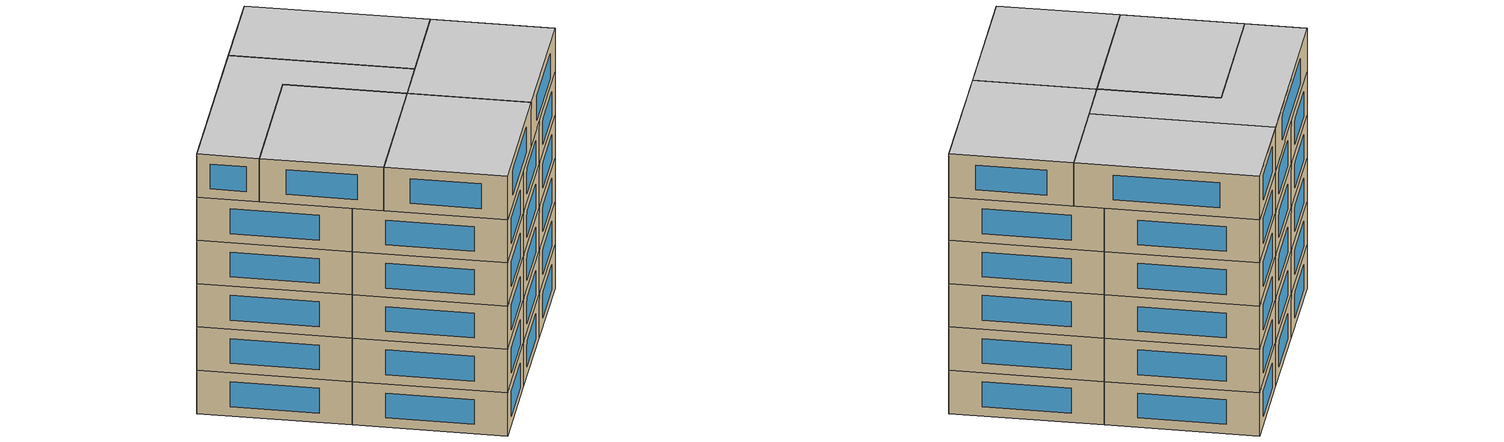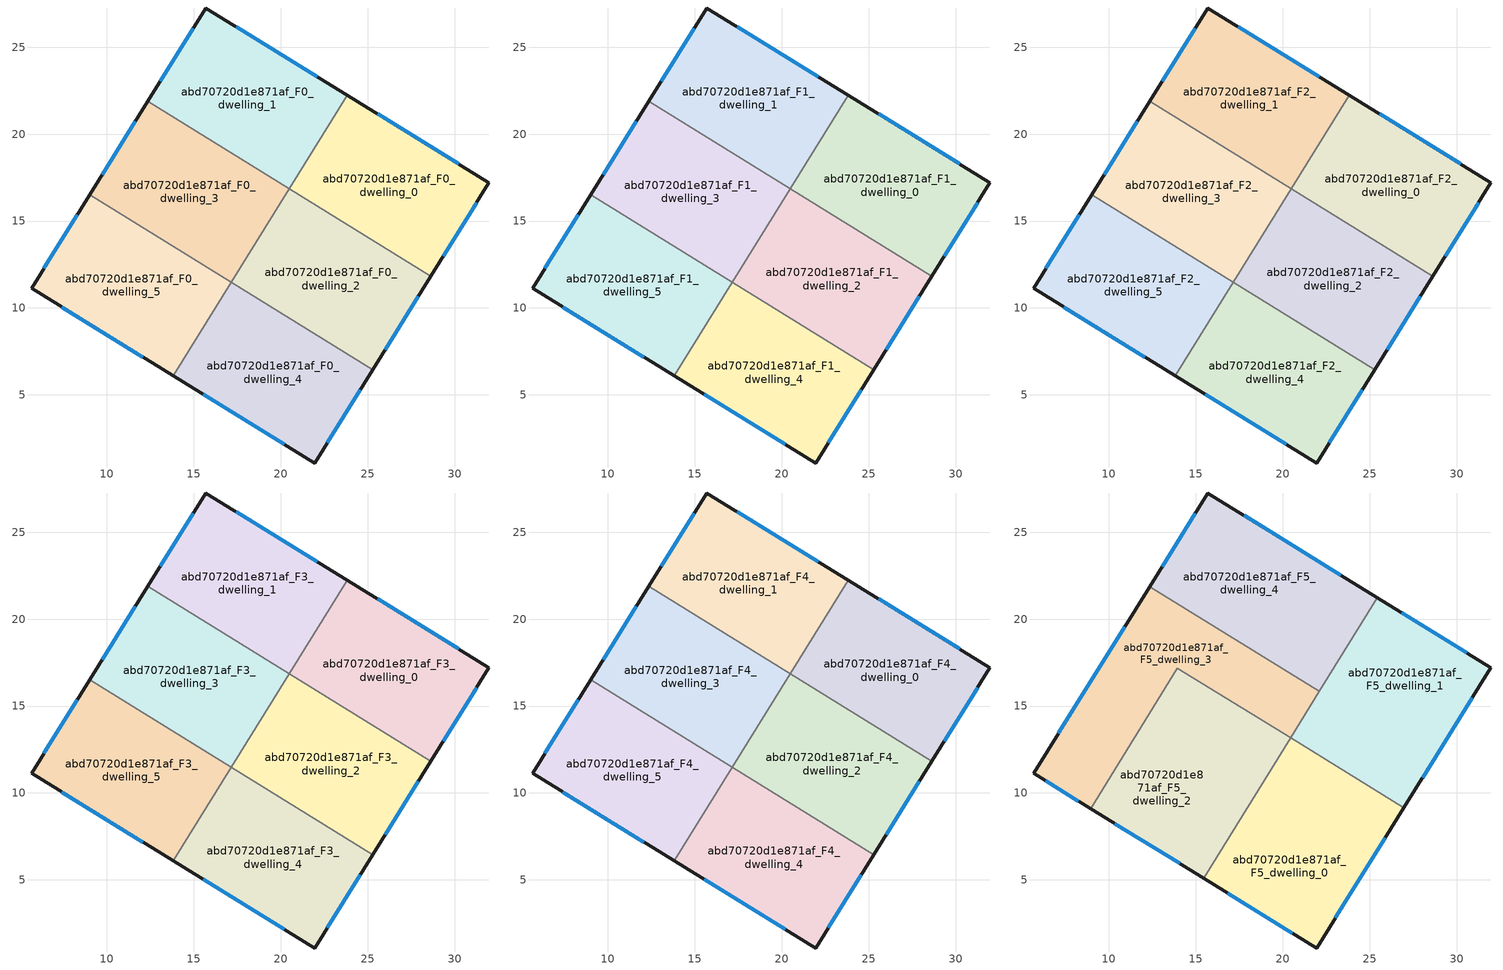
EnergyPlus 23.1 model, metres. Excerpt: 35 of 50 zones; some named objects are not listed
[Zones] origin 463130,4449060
abd70720d1e871af_F0_dwelling_0
 floor ground (EU_floor_Construction): 31.98,17.21 28.63,11.83 20.5,16.85 23.83,22.24 z0
 wall outside (EU_wall_Construction): 28.63,11.83 31.98,17.21 23.83,22.24 z0:3
 wall to abd70720d1e871af_F0_dwelling_1 (EU_wall_Construction): 23.83,22.24 20.5,16.85 z0:3
 wall to abd70720d1e871af_F0_dwelling_2 (EU_wall_Construction): 20.5,16.85 28.63,11.83 z0:3
 window (EU_Window_Construction): 29.35,12.98 31.26,16.06 / 30.23,18.28 25.57,21.16 z0.64:2.36
abd70720d1e871af_F0_dwelling_1
 floor ground (EU_floor_Construction): 23.83,22.24 20.5,16.85 12.36,21.88 15.7,27.25 z0
 wall outside (EU_wall_Construction): 23.83,22.24 15.7,27.25 12.36,21.88 z0:3
 wall to abd70720d1e871af_F0_dwelling_3 (EU_wall_Construction): 12.36,21.88 20.48,16.86 z0:3
 wall to abd70720d1e871af_F0_dwelling_2 (EU_wall_Construction): 20.48,16.86 20.5,16.85 z0:3
 window (EU_Window_Construction): 14.98,26.1 13.07,23.03 / 22.09,23.31 17.44,26.18 z0.64:2.36
abd70720d1e871af_F0_dwelling_2
 floor ground (EU_floor_Construction): 28.63,11.83 25.29,6.46 17.16,11.48 20.48,16.86 z0
 wall outside (EU_wall_Construction): 25.29,6.46 28.63,11.83 z0:3
 wall to abd70720d1e871af_F0_dwelling_3 (EU_wall_Construction): 20.48,16.86 17.16,11.48 z0:3
 wall to abd70720d1e871af_F0_dwelling_4 (EU_wall_Construction): 17.16,11.48 25.29,6.46 z0:3
 window (EU_Window_Construction): 26.01,7.61 27.92,10.68 z0.64:2.36
abd70720d1e871af_F0_dwelling_3
 floor ground (EU_floor_Construction): 20.48,16.86 17.16,11.48 9.01,16.5 12.36,21.88 z0
 wall outside (EU_wall_Construction): 12.36,21.88 9.01,16.5 z0:3
 wall to abd70720d1e871af_F0_dwelling_5 (EU_wall_Construction): 9.01,16.5 17.14,11.49 z0:3
 wall to abd70720d1e871af_F0_dwelling_4 (EU_wall_Construction): 17.14,11.49 17.16,11.48 z0:3
 window (EU_Window_Construction): 11.64,20.73 9.73,17.66 z0.64:2.36
abd70720d1e871af_F0_dwelling_4
 floor ground (EU_floor_Construction): 25.29,6.46 21.95,1.08 13.82,6.1 17.14,11.49 z0
 wall outside (EU_wall_Construction): 13.82,6.1 21.95,1.08 25.29,6.46 z0:3
 wall to abd70720d1e871af_F0_dwelling_5 (EU_wall_Construction): 17.14,11.49 13.82,6.1 z0:3
 window (EU_Window_Construction): 22.66,2.24 24.57,5.31 / 15.56,5.03 20.21,2.16 z0.64:2.36
abd70720d1e871af_F0_dwelling_5
 floor ground (EU_floor_Construction): 17.14,11.49 13.82,6.1 5.67,11.13 9.01,16.5 z0
 wall outside (EU_wall_Construction): 9.01,16.5 5.67,11.13 13.82,6.1 z0:3
 window (EU_Window_Construction): 7.41,10.05 12.07,7.18 / 8.3,15.35 6.39,12.28 z0.64:2.36
abd70720d1e871af_F1_dwelling_0
 floor to abd70720d1e871af_F0_dwelling_0 (EU_floor_Construction): 31.98,17.21 28.63,11.83 20.5,16.85 23.83,22.24 z3
 wall outside (EU_wall_Construction): 28.63,11.83 31.98,17.21 23.83,22.24 z3:6
 wall to abd70720d1e871af_F1_dwelling_1 (EU_wall_Construction): 23.83,22.24 20.5,16.85 z3:6
 wall to abd70720d1e871af_F1_dwelling_2 (EU_wall_Construction): 20.5,16.85 28.63,11.83 z3:6
 window (EU_Window_Construction): 29.35,12.98 31.26,16.06 / 30.23,18.28 25.57,21.16 z3.64:5.36
abd70720d1e871af_F1_dwelling_1
 floor to abd70720d1e871af_F0_dwelling_1 (EU_floor_Construction): 23.83,22.24 20.5,16.85 12.36,21.88 15.7,27.25 z3
 wall outside (EU_wall_Construction): 23.83,22.24 15.7,27.25 12.36,21.88 z3:6
 wall to abd70720d1e871af_F1_dwelling_3 (EU_wall_Construction): 12.36,21.88 20.48,16.86 z3:6
 wall to abd70720d1e871af_F1_dwelling_2 (EU_wall_Construction): 20.48,16.86 20.5,16.85 z3:6
 window (EU_Window_Construction): 14.98,26.1 13.07,23.03 / 22.09,23.31 17.44,26.18 z3.64:5.36
abd70720d1e871af_F1_dwelling_2
 floor to abd70720d1e871af_F0_dwelling_2 (EU_floor_Construction): 28.63,11.83 25.29,6.46 17.16,11.48 20.48,16.86 z3
 wall outside (EU_wall_Construction): 25.29,6.46 28.63,11.83 z3:6
 wall to abd70720d1e871af_F1_dwelling_3 (EU_wall_Construction): 20.48,16.86 17.16,11.48 z3:6
 wall to abd70720d1e871af_F1_dwelling_4 (EU_wall_Construction): 17.16,11.48 25.29,6.46 z3:6
 window (EU_Window_Construction): 26.01,7.61 27.92,10.68 z3.64:5.36
abd70720d1e871af_F1_dwelling_3
 floor to abd70720d1e871af_F0_dwelling_3 (EU_floor_Construction): 20.48,16.86 17.16,11.48 9.01,16.5 12.36,21.88 z3
 wall outside (EU_wall_Construction): 12.36,21.88 9.01,16.5 z3:6
 wall to abd70720d1e871af_F1_dwelling_5 (EU_wall_Construction): 9.01,16.5 17.14,11.49 z3:6
 wall to abd70720d1e871af_F1_dwelling_4 (EU_wall_Construction): 17.14,11.49 17.16,11.48 z3:6
 window (EU_Window_Construction): 11.64,20.73 9.73,17.66 z3.64:5.36
abd70720d1e871af_F1_dwelling_4
 floor to abd70720d1e871af_F0_dwelling_4 (EU_floor_Construction): 25.29,6.46 21.95,1.08 13.82,6.1 17.14,11.49 z3
 wall outside (EU_wall_Construction): 13.82,6.1 21.95,1.08 25.29,6.46 z3:6
 wall to abd70720d1e871af_F1_dwelling_5 (EU_wall_Construction): 17.14,11.49 13.82,6.1 z3:6
 window (EU_Window_Construction): 22.66,2.24 24.57,5.31 / 15.56,5.03 20.21,2.16 z3.64:5.36
abd70720d1e871af_F1_dwelling_5
 floor to abd70720d1e871af_F0_dwelling_5 (EU_floor_Construction): 17.14,11.49 13.82,6.1 5.67,11.13 9.01,16.5 z3
 wall outside (EU_wall_Construction): 9.01,16.5 5.67,11.13 13.82,6.1 z3:6
 window (EU_Window_Construction): 7.41,10.05 12.07,7.18 / 8.3,15.35 6.39,12.28 z3.64:5.36
abd70720d1e871af_F2_dwelling_0
 floor to abd70720d1e871af_F1_dwelling_0 (EU_floor_Construction): 31.98,17.21 28.63,11.83 20.5,16.85 23.83,22.24 z6
 wall outside (EU_wall_Construction): 28.63,11.83 31.98,17.21 23.83,22.24 z6:9
 wall to abd70720d1e871af_F2_dwelling_1 (EU_wall_Construction): 23.83,22.24 20.5,16.85 z6:9
 wall to abd70720d1e871af_F2_dwelling_2 (EU_wall_Construction): 20.5,16.85 28.63,11.83 z6:9
 window (EU_Window_Construction): 29.35,12.98 31.26,16.06 / 30.23,18.28 25.57,21.16 z6.64:8.36
abd70720d1e871af_F2_dwelling_1
 floor to abd70720d1e871af_F1_dwelling_1 (EU_floor_Construction): 23.83,22.24 20.5,16.85 12.36,21.88 15.7,27.25 z6
 wall outside (EU_wall_Construction): 23.83,22.24 15.7,27.25 12.36,21.88 z6:9
 wall to abd70720d1e871af_F2_dwelling_3 (EU_wall_Construction): 12.36,21.88 20.48,16.86 z6:9
 wall to abd70720d1e871af_F2_dwelling_2 (EU_wall_Construction): 20.48,16.86 20.5,16.85 z6:9
 window (EU_Window_Construction): 14.98,26.1 13.07,23.03 / 22.09,23.31 17.44,26.18 z6.64:8.36
abd70720d1e871af_F2_dwelling_2
 floor to abd70720d1e871af_F1_dwelling_2 (EU_floor_Construction): 28.63,11.83 25.29,6.46 17.16,11.48 20.48,16.86 z6
 wall outside (EU_wall_Construction): 25.29,6.46 28.63,11.83 z6:9
 wall to abd70720d1e871af_F2_dwelling_3 (EU_wall_Construction): 20.48,16.86 17.16,11.48 z6:9
 wall to abd70720d1e871af_F2_dwelling_4 (EU_wall_Construction): 17.16,11.48 25.29,6.46 z6:9
 window (EU_Window_Construction): 26.01,7.61 27.92,10.68 z6.64:8.36
abd70720d1e871af_F2_dwelling_3
 floor to abd70720d1e871af_F1_dwelling_3 (EU_floor_Construction): 20.48,16.86 17.16,11.48 9.01,16.5 12.36,21.88 z6
 wall outside (EU_wall_Construction): 12.36,21.88 9.01,16.5 z6:9
 wall to abd70720d1e871af_F2_dwelling_5 (EU_wall_Construction): 9.01,16.5 17.14,11.49 z6:9
 wall to abd70720d1e871af_F2_dwelling_4 (EU_wall_Construction): 17.14,11.49 17.16,11.48 z6:9
 window (EU_Window_Construction): 11.64,20.73 9.73,17.66 z6.64:8.36
abd70720d1e871af_F2_dwelling_4
 floor to abd70720d1e871af_F1_dwelling_4 (EU_floor_Construction): 25.29,6.46 21.95,1.08 13.82,6.1 17.14,11.49 z6
 wall outside (EU_wall_Construction): 13.82,6.1 21.95,1.08 25.29,6.46 z6:9
 wall to abd70720d1e871af_F2_dwelling_5 (EU_wall_Construction): 17.14,11.49 13.82,6.1 z6:9
 window (EU_Window_Construction): 22.66,2.24 24.57,5.31 / 15.56,5.03 20.21,2.16 z6.64:8.36
abd70720d1e871af_F2_dwelling_5
 floor to abd70720d1e871af_F1_dwelling_5 (EU_floor_Construction): 17.14,11.49 13.82,6.1 5.67,11.13 9.01,16.5 z6
 wall outside (EU_wall_Construction): 9.01,16.5 5.67,11.13 13.82,6.1 z6:9
 window (EU_Window_Construction): 7.41,10.05 12.07,7.18 / 8.3,15.35 6.39,12.28 z6.64:8.36
abd70720d1e871af_F3_dwelling_0
 floor to abd70720d1e871af_F2_dwelling_0 (EU_floor_Construction): 31.98,17.21 28.63,11.83 20.5,16.85 23.83,22.24 z9
 wall outside (EU_wall_Construction): 28.63,11.83 31.98,17.21 23.83,22.24 z9:12
 wall to abd70720d1e871af_F3_dwelling_1 (EU_wall_Construction): 23.83,22.24 20.5,16.85 z9:12
 wall to abd70720d1e871af_F3_dwelling_2 (EU_wall_Construction): 20.5,16.85 28.63,11.83 z9:12
 window (EU_Window_Construction): 29.35,12.98 31.26,16.06 / 30.23,18.28 25.57,21.16 z9.64:11.36
abd70720d1e871af_F3_dwelling_1
 floor to abd70720d1e871af_F2_dwelling_1 (EU_floor_Construction): 23.83,22.24 20.5,16.85 12.36,21.88 15.7,27.25 z9
 wall outside (EU_wall_Construction): 23.83,22.24 15.7,27.25 12.36,21.88 z9:12
 wall to abd70720d1e871af_F3_dwelling_3 (EU_wall_Construction): 12.36,21.88 20.48,16.86 z9:12
 wall to abd70720d1e871af_F3_dwelling_2 (EU_wall_Construction): 20.48,16.86 20.5,16.85 z9:12
 window (EU_Window_Construction): 14.98,26.1 13.07,23.03 / 22.09,23.31 17.44,26.18 z9.64:11.36
abd70720d1e871af_F3_dwelling_2
 floor to abd70720d1e871af_F2_dwelling_2 (EU_floor_Construction): 28.63,11.83 25.29,6.46 17.16,11.48 20.48,16.86 z9
 wall outside (EU_wall_Construction): 25.29,6.46 28.63,11.83 z9:12
 wall to abd70720d1e871af_F3_dwelling_3 (EU_wall_Construction): 20.48,16.86 17.16,11.48 z9:12
 wall to abd70720d1e871af_F3_dwelling_4 (EU_wall_Construction): 17.16,11.48 25.29,6.46 z9:12
 window (EU_Window_Construction): 26.01,7.61 27.92,10.68 z9.64:11.36
abd70720d1e871af_F3_dwelling_3
 floor to abd70720d1e871af_F2_dwelling_3 (EU_floor_Construction): 20.48,16.86 17.16,11.48 9.01,16.5 12.36,21.88 z9
 wall outside (EU_wall_Construction): 12.36,21.88 9.01,16.5 z9:12
 wall to abd70720d1e871af_F3_dwelling_5 (EU_wall_Construction): 9.01,16.5 17.14,11.49 z9:12
 wall to abd70720d1e871af_F3_dwelling_4 (EU_wall_Construction): 17.14,11.49 17.16,11.48 z9:12
 window (EU_Window_Construction): 11.64,20.73 9.73,17.66 z9.64:11.36
abd70720d1e871af_F3_dwelling_4
 floor to abd70720d1e871af_F2_dwelling_4 (EU_floor_Construction): 25.29,6.46 21.95,1.08 13.82,6.1 17.14,11.49 z9
 wall outside (EU_wall_Construction): 13.82,6.1 21.95,1.08 25.29,6.46 z9:12
 wall to abd70720d1e871af_F3_dwelling_5 (EU_wall_Construction): 17.14,11.49 13.82,6.1 z9:12
 window (EU_Window_Construction): 22.66,2.24 24.57,5.31 / 15.56,5.03 20.21,2.16 z9.64:11.36
abd70720d1e871af_F3_dwelling_5
 floor to abd70720d1e871af_F2_dwelling_5 (EU_floor_Construction): 17.14,11.49 13.82,6.1 5.67,11.13 9.01,16.5 z9
 wall outside (EU_wall_Construction): 9.01,16.5 5.67,11.13 13.82,6.1 z9:12
 window (EU_Window_Construction): 7.41,10.05 12.07,7.18 / 8.3,15.35 6.39,12.28 z9.64:11.36
abd70720d1e871af_F4_dwelling_0
 floor to abd70720d1e871af_F3_dwelling_0 (EU_floor_Construction): 31.98,17.21 28.63,11.83 20.5,16.85 23.83,22.24 z12
 wall outside (EU_wall_Construction): 28.63,11.83 31.98,17.21 23.83,22.24 z12:15
 wall to abd70720d1e871af_F4_dwelling_1 (EU_wall_Construction): 23.83,22.24 20.5,16.85 z12:15
 wall to abd70720d1e871af_F4_dwelling_2 (EU_wall_Construction): 20.5,16.85 28.63,11.83 z12:15
 window (EU_Window_Construction): 29.35,12.98 31.26,16.06 / 30.23,18.28 25.57,21.16 z12.64:14.36
abd70720d1e871af_F4_dwelling_1
 floor to abd70720d1e871af_F3_dwelling_1 (EU_floor_Construction): 23.83,22.24 20.5,16.85 12.36,21.88 15.7,27.25 z12
 wall outside (EU_wall_Construction): 23.83,22.24 15.7,27.25 12.36,21.88 z12:15
 wall to abd70720d1e871af_F4_dwelling_3 (EU_wall_Construction): 12.36,21.88 20.48,16.86 z12:15
 wall to abd70720d1e871af_F4_dwelling_2 (EU_wall_Construction): 20.48,16.86 20.5,16.85 z12:15
 window (EU_Window_Construction): 14.98,26.1 13.07,23.03 / 22.09,23.31 17.44,26.18 z12.64:14.36
abd70720d1e871af_F4_dwelling_2
 floor to abd70720d1e871af_F3_dwelling_2 (EU_floor_Construction): 28.63,11.83 25.29,6.46 17.16,11.48 20.48,16.86 z12
 wall outside (EU_wall_Construction): 25.29,6.46 28.63,11.83 z12:15
 wall to abd70720d1e871af_F4_dwelling_3 (EU_wall_Construction): 20.48,16.86 17.16,11.48 z12:15
 wall to abd70720d1e871af_F4_dwelling_4 (EU_wall_Construction): 17.16,11.48 25.29,6.46 z12:15
 window (EU_Window_Construction): 26.01,7.61 27.92,10.68 z12.64:14.36
 ceiling adiabatic (EU_roof_Construction): 25.29,6.46 28.63,11.83 22.11,15.86 18.79,10.47 z15
abd70720d1e871af_F4_dwelling_3
 floor to abd70720d1e871af_F3_dwelling_3 (EU_floor_Construction): 20.48,16.86 17.16,11.48 9.01,16.5 12.36,21.88 z12
 wall outside (EU_wall_Construction): 12.36,21.88 9.01,16.5 z12:15
 wall to abd70720d1e871af_F4_dwelling_5 (EU_wall_Construction): 9.01,16.5 17.14,11.49 z12:15
 wall to abd70720d1e871af_F4_dwelling_4 (EU_wall_Construction): 17.14,11.49 17.16,11.48 z12:15
 window (EU_Window_Construction): 11.64,20.73 9.73,17.66 z12.64:14.36
abd70720d1e871af_F4_dwelling_4
 floor to abd70720d1e871af_F3_dwelling_4 (EU_floor_Construction): 25.29,6.46 21.95,1.08 13.82,6.1 17.14,11.49 z12
 wall outside (EU_wall_Construction): 13.82,6.1 21.95,1.08 25.29,6.46 z12:15
 wall to abd70720d1e871af_F4_dwelling_5 (EU_wall_Construction): 17.14,11.49 13.82,6.1 z12:15
 window (EU_Window_Construction): 22.66,2.24 24.57,5.31 / 15.56,5.03 20.21,2.16 z12.64:14.36
abd70720d1e871af_F4_dwelling_5
 floor to abd70720d1e871af_F3_dwelling_5 (EU_floor_Construction): 17.14,11.49 13.82,6.1 5.67,11.13 9.01,16.5 z12
 wall outside (EU_wall_Construction): 9.01,16.5 5.67,11.13 13.82,6.1 z12:15
 window (EU_Window_Construction): 7.41,10.05 12.07,7.18 / 8.3,15.35 6.39,12.28 z12.64:14.36
abd70720d1e871af_F5_dwelling_0
 floor to abd70720d1e871af_F4_dwelling_4 (EU_floor_Construction): 25.29,6.46 21.95,1.08 15.46,5.09 18.79,10.47 z15
 floor adiabatic (EU_floor_Construction): 26.97,9.16 25.29,6.46 18.79,10.47 20.46,13.18 z15
 wall outside (EU_wall_Construction): 15.46,5.08 21.95,1.08 26.97,9.16 z15:18
 wall to abd70720d1e871af_F5_dwelling_1 (EU_wall_Construction): 26.97,9.16 20.46,13.18 z15:18
 wall to abd70720d1e871af_F5_dwelling_2 (EU_wall_Construction): 20.45,13.16 15.46,5.08 z15:18
 wall to abd70720d1e871af_F5_dwelling_3 (EU_wall_Construction): 20.46,13.18 20.45,13.16 z15:18
 window (EU_Window_Construction): 23.02,2.81 25.9,7.43 / 16.85,4.23 20.56,1.94 z15.64:17.36
 ceiling to abd70720d1e871af_F6_dwelling_0 (EU_floor_Construction): 21.95,1.08 26.97,9.16 20.46,13.18 15.46,5.08 z18
abd70720d1e871af_F5_dwelling_1
 floor to abd70720d1e871af_F4_dwelling_0 (EU_floor_Construction): 31.98,17.21 28.63,11.83 22.11,15.86 25.44,21.24 z15
 floor adiabatic (EU_floor_Construction): 28.63,11.83 26.97,9.16 20.46,13.18 22.11,15.85 22.11,15.86 z15
 wall outside (EU_wall_Construction): 26.97,9.16 31.98,17.21 25.44,21.24 z15:18
 wall to abd70720d1e871af_F5_dwelling_4 (EU_wall_Construction): 25.44,21.24 22.11,15.85 z15:18
 wall to abd70720d1e871af_F5_dwelling_3 (EU_wall_Construction): 22.11,15.85 20.46,13.18 z15:18
 window (EU_Window_Construction): 28.04,10.89 30.91,15.48 / 30.58,18.07 26.84,20.38 z15.64:17.36
 ceiling to abd70720d1e871af_F6_dwelling_1 (EU_floor_Construction): 26.97,9.16 31.98,17.21 25.44,21.24 20.46,13.18 z18
abd70720d1e871af_F5_dwelling_2
 floor to abd70720d1e871af_F4_dwelling_5 (EU_floor_Construction): 17.14,11.49 13.82,6.1 8.95,9.1 12.28,14.49 z15
 floor to abd70720d1e871af_F4_dwelling_4 (EU_floor_Construction): 18.79,10.47 15.46,5.09 13.82,6.1 17.14,11.49 z15
 floor to abd70720d1e871af_F4_dwelling_3 (EU_floor_Construction): 18.82,14.17 17.16,11.48 12.28,14.49 13.94,17.18 z15
 floor to abd70720d1e871af_F4_dwelling_2 (EU_floor_Construction): 20.45,13.17 18.79,10.47 17.16,11.48 18.82,14.17 z15
 wall outside (EU_wall_Construction): 8.95,9.1 15.46,5.08 z15:18
 wall to abd70720d1e871af_F5_dwelling_3 (EU_wall_Construction): 20.45,13.17 13.94,17.18 8.95,9.1 z15:18
 window (EU_Window_Construction): 10.35,8.24 14.07,5.95 z15.64:17.36
 ceiling to abd70720d1e871af_F6_dwelling_2 (EU_floor_Construction): 15.46,5.08 20.45,13.17 13.94,17.18 8.95,9.1 z18
abd70720d1e871af_F5_dwelling_3
 floor to abd70720d1e871af_F4_dwelling_3 (EU_floor_Construction): 20.48,16.85 18.82,14.17 13.94,17.18 12.28,14.49 9.01,16.5 12.35,21.87 z15
 floor to abd70720d1e871af_F4_dwelling_2 (EU_floor_Construction): 22.11,15.85 20.45,13.17 18.82,14.17 20.48,16.85 z15
 floor to abd70720d1e871af_F4_dwelling_5 (EU_floor_Construction): 12.28,14.49 8.95,9.1 5.67,11.13 9.01,16.5 z15
 wall outside (EU_wall_Construction): 12.35,21.87 5.67,11.13 8.95,9.1 z15:18
 wall to abd70720d1e871af_F5_dwelling_4 (EU_wall_Construction): 22.11,15.85 12.35,21.87 z15:18
 window (EU_Window_Construction): 6.37,10.7 8.25,9.54 / 10.92,19.57 7.1,13.43 z15.64:17.36
 ceiling to abd70720d1e871af_F6_dwelling_3 (EU_floor_Construction): 20.45,13.17 22.11,15.85 12.35,21.87 5.67,11.13 8.95,9.1 13.94,17.18 z18
abd70720d1e871af_F5_dwelling_4
 floor to abd70720d1e871af_F4_dwelling_1 (EU_floor_Construction): 23.83,22.24 20.5,16.85 12.36,21.88 15.7,27.25 z15
 floor to abd70720d1e871af_F4_dwelling_3 (EU_floor_Construction): 20.48,16.86 20.48,16.85 12.35,21.87 12.36,21.88 z15
 floor to abd70720d1e871af_F4_dwelling_0 (EU_floor_Construction): 25.44,21.24 22.11,15.86 20.5,16.85 23.83,22.24 z15
 floor to abd70720d1e871af_F4_dwelling_2 (EU_floor_Construction): 22.11,15.86 22.11,15.85 20.48,16.85 20.48,16.86 z15
 wall outside (EU_wall_Construction): 25.44,21.24 15.7,27.25 12.35,21.87 z15:18
 window (EU_Window_Construction): 14.98,26.1 13.07,23.02 / 23.35,22.53 17.78,25.97 z15.64:17.36
 ceiling to abd70720d1e871af_F6_dwelling_4 (EU_floor_Construction): 22.11,15.85 25.44,21.24 15.7,27.25 12.35,21.87 z18
[Building]
EU S2 Campaign: North Axis=0; Terrain=City; Solar Distribution=FullExterior
[Site:Location]
Yerevan-Zvartnots.Intl.AP: Latitude=40.15; Longitude=44.383; Time Zone=4; Elevation=854
[SizingPeriod:WeatherFileDays]
AnnualSizingPeriod: Begin Month=1; Begin Day of Month=1; End Month=12; End Day of Month=31; Day of Week for Start Day=Monday; Use Weather File Daylight Saving Period=No; Use Weather File Rain and Snow Indicators=No
[MATERIAL]
EU_InternalMass_Material: Roughness=MediumRough; Thickness=0.1; Conductivity=1; Density=1800; Specific Heat=900; Thermal Absorptance=0.9; Solar Absorptance=0.7; Visible Absorptance=0.7
[MATERIAL:NOMASS] Roughness=MediumRough; Thermal Absorptance=0.9; Solar Absorptance=0.7; Visible Absorptance=0.7
Name | Thermal Resistance
EU_wall_NoMass | 1.05043
EU_roof_NoMass | 1.45357
EU_floor_NoMass | 0.478065
[WINDOWMATERIAL:SIMPLEGLAZINGSYSTEM]
EU_Window_SimpleGlazing: UFactor=2.5566; Solar Heat Gain Coefficient=0.75; Visible Transmittance=0.75
[CONSTRUCTION]
EU_wall_Construction: EU_wall_NoMass
EU_roof_Construction: EU_roof_NoMass
EU_floor_Construction: EU_floor_NoMass
EU_Window_Construction: EU_Window_SimpleGlazing
EU_InternalMass_Construction: EU_InternalMass_Material
[ZONE] Type=1; Multiplier=1; Ceiling Height=autocalculate; Floor Area=autocalculate; Part of Total Floor Area=Yes
Name | Volume
abd70720d1e871af_F0_dwelling_0; abd70720d1e871af_F1_dwelling_0; abd70720d1e871af_F2_dwelling_0; abd70720d1e871af_F3_dwelling_0; abd70720d1e871af_F4_dwelling_0 | 181.603
abd70720d1e871af_F5_dwelling_0; abd70720d1e871af_F5_dwelling_2 | 217.938
abd70720d1e871af_F0_dwelling_1; abd70720d1e871af_F1_dwelling_1; abd70720d1e871af_F2_dwelling_1; abd70720d1e871af_F3_dwelling_1; abd70720d1e871af_F4_dwelling_1; abd70720d1e871af_F0_dwelling_4; abd70720d1e871af_F1_dwelling_4; abd70720d1e871af_F2_dwelling_4; abd70720d1e871af_F3_dwelling_4; abd70720d1e871af_F4_dwelling_4 | 181.614
abd70720d1e871af_F5_dwelling_1 | 217.925
abd70720d1e871af_F0_dwelling_2; abd70720d1e871af_F1_dwelling_2; abd70720d1e871af_F2_dwelling_2; abd70720d1e871af_F3_dwelling_2; abd70720d1e871af_F4_dwelling_2 | 181.62
abd70720d1e871af_F0_dwelling_3; abd70720d1e871af_F1_dwelling_3; abd70720d1e871af_F2_dwelling_3; abd70720d1e871af_F3_dwelling_3; abd70720d1e871af_F4_dwelling_3 | 181.621
abd70720d1e871af_F5_dwelling_3 | 217.933
abd70720d1e871af_F5_dwelling_4 | 217.924
abd70720d1e871af_F0_dwelling_5; abd70720d1e871af_F1_dwelling_5; abd70720d1e871af_F2_dwelling_5; abd70720d1e871af_F3_dwelling_5; abd70720d1e871af_F4_dwelling_5 | 181.604
[INTERNALMASS] Construction=EU_InternalMass_Construction
Name | Zone or ZoneList | Surface Area
abd70720d1e871af_F0_dwelling_0_EU_InternalMass | abd70720d1e871af_F0_dwelling_0 | 60.5345
abd70720d1e871af_F0_dwelling_1_EU_InternalMass | abd70720d1e871af_F0_dwelling_1 | 60.5378
abd70720d1e871af_F0_dwelling_2_EU_InternalMass | abd70720d1e871af_F0_dwelling_2 | 60.5402
abd70720d1e871af_F0_dwelling_3_EU_InternalMass | abd70720d1e871af_F0_dwelling_3 | 60.5402
abd70720d1e871af_F0_dwelling_4_EU_InternalMass | abd70720d1e871af_F0_dwelling_4 | 60.5378
abd70720d1e871af_F0_dwelling_5_EU_InternalMass | abd70720d1e871af_F0_dwelling_5 | 60.5345
abd70720d1e871af_F1_dwelling_0_EU_InternalMass | abd70720d1e871af_F1_dwelling_0 | 60.5345
abd70720d1e871af_F1_dwelling_1_EU_InternalMass | abd70720d1e871af_F1_dwelling_1 | 60.5378
abd70720d1e871af_F1_dwelling_2_EU_InternalMass | abd70720d1e871af_F1_dwelling_2 | 60.5402
abd70720d1e871af_F1_dwelling_3_EU_InternalMass | abd70720d1e871af_F1_dwelling_3 | 60.5402
abd70720d1e871af_F1_dwelling_4_EU_InternalMass | abd70720d1e871af_F1_dwelling_4 | 60.5378
abd70720d1e871af_F1_dwelling_5_EU_InternalMass | abd70720d1e871af_F1_dwelling_5 | 60.5345
abd70720d1e871af_F2_dwelling_0_EU_InternalMass | abd70720d1e871af_F2_dwelling_0 | 60.5345
abd70720d1e871af_F2_dwelling_1_EU_InternalMass | abd70720d1e871af_F2_dwelling_1 | 60.5378
abd70720d1e871af_F2_dwelling_2_EU_InternalMass | abd70720d1e871af_F2_dwelling_2 | 60.5402
abd70720d1e871af_F2_dwelling_3_EU_InternalMass | abd70720d1e871af_F2_dwelling_3 | 60.5402
abd70720d1e871af_F2_dwelling_4_EU_InternalMass | abd70720d1e871af_F2_dwelling_4 | 60.5378
abd70720d1e871af_F2_dwelling_5_EU_InternalMass | abd70720d1e871af_F2_dwelling_5 | 60.5345
abd70720d1e871af_F3_dwelling_0_EU_InternalMass | abd70720d1e871af_F3_dwelling_0 | 60.5345
abd70720d1e871af_F3_dwelling_1_EU_InternalMass | abd70720d1e871af_F3_dwelling_1 | 60.5378
abd70720d1e871af_F3_dwelling_2_EU_InternalMass | abd70720d1e871af_F3_dwelling_2 | 60.5402
abd70720d1e871af_F3_dwelling_3_EU_InternalMass | abd70720d1e871af_F3_dwelling_3 | 60.5402
abd70720d1e871af_F3_dwelling_4_EU_InternalMass | abd70720d1e871af_F3_dwelling_4 | 60.5378
abd70720d1e871af_F3_dwelling_5_EU_InternalMass | abd70720d1e871af_F3_dwelling_5 | 60.5345
abd70720d1e871af_F4_dwelling_0_EU_InternalMass | abd70720d1e871af_F4_dwelling_0 | 60.5345
abd70720d1e871af_F4_dwelling_1_EU_InternalMass | abd70720d1e871af_F4_dwelling_1 | 60.5378
abd70720d1e871af_F4_dwelling_2_EU_InternalMass | abd70720d1e871af_F4_dwelling_2 | 60.5402
abd70720d1e871af_F4_dwelling_3_EU_InternalMass | abd70720d1e871af_F4_dwelling_3 | 60.5402
abd70720d1e871af_F4_dwelling_4_EU_InternalMass | abd70720d1e871af_F4_dwelling_4 | 60.5378
abd70720d1e871af_F4_dwelling_5_EU_InternalMass | abd70720d1e871af_F4_dwelling_5 | 60.5345
abd70720d1e871af_F5_dwelling_0_EU_InternalMass | abd70720d1e871af_F5_dwelling_0 | 72.6444
abd70720d1e871af_F5_dwelling_1_EU_InternalMass | abd70720d1e871af_F5_dwelling_1 | 72.643
abd70720d1e871af_F5_dwelling_2_EU_InternalMass | abd70720d1e871af_F5_dwelling_2 | 72.6433
abd70720d1e871af_F5_dwelling_3_EU_InternalMass | abd70720d1e871af_F5_dwelling_3 | 72.644
abd70720d1e871af_F5_dwelling_4_EU_InternalMass | abd70720d1e871af_F5_dwelling_4 | 72.644
[OTHEREQUIPMENT] Fuel Type=Electricity; Design Level Calculation Method=Watts/Area; Power per Zone Floor Area=1; Fraction Latent=0; Fraction Radiant=0; Fraction Lost=0; Carbon Dioxide Generation Rate=0; EndUse Subcategory=EU_Step8_InternalGains
Name | Zone or ZoneList or Space or SpaceList | Schedule
EU_Step8_InternalGain_abd70720d1e871af_F0_dwelling_0_f000 | abd70720d1e871af_F0_dwelling_0 | EU_Step8_GainSchedule_abd70720d1e871af_F0_dwelling_0_f000
EU_Step8_InternalGain_abd70720d1e871af_F0_dwelling_1_f000 | abd70720d1e871af_F0_dwelling_1 | EU_Step8_GainSchedule_abd70720d1e871af_F0_dwelling_1_f000
EU_Step8_InternalGain_abd70720d1e871af_F0_dwelling_2_f000 | abd70720d1e871af_F0_dwelling_2 | EU_Step8_GainSchedule_abd70720d1e871af_F0_dwelling_2_f000
EU_Step8_InternalGain_abd70720d1e871af_F0_dwelling_3_f000 | abd70720d1e871af_F0_dwelling_3 | EU_Step8_GainSchedule_abd70720d1e871af_F0_dwelling_3_f000
EU_Step8_InternalGain_abd70720d1e871af_F0_dwelling_4_f000 | abd70720d1e871af_F0_dwelling_4 | EU_Step8_GainSchedule_abd70720d1e871af_F0_dwelling_4_f000
EU_Step8_InternalGain_abd70720d1e871af_F0_dwelling_5_f000 | abd70720d1e871af_F0_dwelling_5 | EU_Step8_GainSchedule_abd70720d1e871af_F0_dwelling_5_f000
EU_Step8_InternalGain_abd70720d1e871af_F1_dwelling_0_f000 | abd70720d1e871af_F1_dwelling_0 | EU_Step8_GainSchedule_abd70720d1e871af_F1_dwelling_0_f000
EU_Step8_InternalGain_abd70720d1e871af_F1_dwelling_1_f000 | abd70720d1e871af_F1_dwelling_1 | EU_Step8_GainSchedule_abd70720d1e871af_F1_dwelling_1_f000
EU_Step8_InternalGain_abd70720d1e871af_F1_dwelling_2_f000 | abd70720d1e871af_F1_dwelling_2 | EU_Step8_GainSchedule_abd70720d1e871af_F1_dwelling_2_f000
EU_Step8_InternalGain_abd70720d1e871af_F1_dwelling_3_f000 | abd70720d1e871af_F1_dwelling_3 | EU_Step8_GainSchedule_abd70720d1e871af_F1_dwelling_3_f000
EU_Step8_InternalGain_abd70720d1e871af_F1_dwelling_4_f000 | abd70720d1e871af_F1_dwelling_4 | EU_Step8_GainSchedule_abd70720d1e871af_F1_dwelling_4_f000
EU_Step8_InternalGain_abd70720d1e871af_F1_dwelling_5_f000 | abd70720d1e871af_F1_dwelling_5 | EU_Step8_GainSchedule_abd70720d1e871af_F1_dwelling_5_f000
EU_Step8_InternalGain_abd70720d1e871af_F2_dwelling_0_f000 | abd70720d1e871af_F2_dwelling_0 | EU_Step8_GainSchedule_abd70720d1e871af_F2_dwelling_0_f000
EU_Step8_InternalGain_abd70720d1e871af_F2_dwelling_1_f000 | abd70720d1e871af_F2_dwelling_1 | EU_Step8_GainSchedule_abd70720d1e871af_F2_dwelling_1_f000
EU_Step8_InternalGain_abd70720d1e871af_F2_dwelling_2_f000 | abd70720d1e871af_F2_dwelling_2 | EU_Step8_GainSchedule_abd70720d1e871af_F2_dwelling_2_f000
EU_Step8_InternalGain_abd70720d1e871af_F2_dwelling_3_f000 | abd70720d1e871af_F2_dwelling_3 | EU_Step8_GainSchedule_abd70720d1e871af_F2_dwelling_3_f000
EU_Step8_InternalGain_abd70720d1e871af_F2_dwelling_4_f000 | abd70720d1e871af_F2_dwelling_4 | EU_Step8_GainSchedule_abd70720d1e871af_F2_dwelling_4_f000
EU_Step8_InternalGain_abd70720d1e871af_F2_dwelling_5_f000 | abd70720d1e871af_F2_dwelling_5 | EU_Step8_GainSchedule_abd70720d1e871af_F2_dwelling_5_f000
EU_Step8_InternalGain_abd70720d1e871af_F3_dwelling_0_f000 | abd70720d1e871af_F3_dwelling_0 | EU_Step8_GainSchedule_abd70720d1e871af_F3_dwelling_0_f000
EU_Step8_InternalGain_abd70720d1e871af_F3_dwelling_1_f000 | abd70720d1e871af_F3_dwelling_1 | EU_Step8_GainSchedule_abd70720d1e871af_F3_dwelling_1_f000
EU_Step8_InternalGain_abd70720d1e871af_F3_dwelling_2_f000 | abd70720d1e871af_F3_dwelling_2 | EU_Step8_GainSchedule_abd70720d1e871af_F3_dwelling_2_f000
EU_Step8_InternalGain_abd70720d1e871af_F3_dwelling_3_f000 | abd70720d1e871af_F3_dwelling_3 | EU_Step8_GainSchedule_abd70720d1e871af_F3_dwelling_3_f000
EU_Step8_InternalGain_abd70720d1e871af_F3_dwelling_4_f000 | abd70720d1e871af_F3_dwelling_4 | EU_Step8_GainSchedule_abd70720d1e871af_F3_dwelling_4_f000
EU_Step8_InternalGain_abd70720d1e871af_F3_dwelling_5_f000 | abd70720d1e871af_F3_dwelling_5 | EU_Step8_GainSchedule_abd70720d1e871af_F3_dwelling_5_f000
EU_Step8_InternalGain_abd70720d1e871af_F4_dwelling_0_f000 | abd70720d1e871af_F4_dwelling_0 | EU_Step8_GainSchedule_abd70720d1e871af_F4_dwelling_0_f000
EU_Step8_InternalGain_abd70720d1e871af_F4_dwelling_1_f000 | abd70720d1e871af_F4_dwelling_1 | EU_Step8_GainSchedule_abd70720d1e871af_F4_dwelling_1_f000
EU_Step8_InternalGain_abd70720d1e871af_F4_dwelling_2_f000 | abd70720d1e871af_F4_dwelling_2 | EU_Step8_GainSchedule_abd70720d1e871af_F4_dwelling_2_f000
EU_Step8_InternalGain_abd70720d1e871af_F4_dwelling_3_f000 | abd70720d1e871af_F4_dwelling_3 | EU_Step8_GainSchedule_abd70720d1e871af_F4_dwelling_3_f000
EU_Step8_InternalGain_abd70720d1e871af_F4_dwelling_4_f000 | abd70720d1e871af_F4_dwelling_4 | EU_Step8_GainSchedule_abd70720d1e871af_F4_dwelling_4_f000
EU_Step8_InternalGain_abd70720d1e871af_F4_dwelling_5_f000 | abd70720d1e871af_F4_dwelling_5 | EU_Step8_GainSchedule_abd70720d1e871af_F4_dwelling_5_f000
EU_Step8_InternalGain_abd70720d1e871af_F5_dwelling_0_f000 | abd70720d1e871af_F5_dwelling_0 | EU_Step8_GainSchedule_abd70720d1e871af_F5_dwelling_0_f000
EU_Step8_InternalGain_abd70720d1e871af_F5_dwelling_1_f000 | abd70720d1e871af_F5_dwelling_1 | EU_Step8_GainSchedule_abd70720d1e871af_F5_dwelling_1_f000
EU_Step8_InternalGain_abd70720d1e871af_F5_dwelling_2_f000 | abd70720d1e871af_F5_dwelling_2 | EU_Step8_GainSchedule_abd70720d1e871af_F5_dwelling_2_f000
EU_Step8_InternalGain_abd70720d1e871af_F5_dwelling_3_f000 | abd70720d1e871af_F5_dwelling_3 | EU_Step8_GainSchedule_abd70720d1e871af_F5_dwelling_3_f000
EU_Step8_InternalGain_abd70720d1e871af_F5_dwelling_4_f000 | abd70720d1e871af_F5_dwelling_4 | EU_Step8_GainSchedule_abd70720d1e871af_F5_dwelling_4_f000
[ZONEVENTILATION:DESIGNFLOWRATE] Schedule=EU_AlwaysOn; Design Flow Rate Calculation Method=AirChanges/Hour; Air Changes per Hour=0.557805; Ventilation Type=Natural; Fan Pressure Rise=0; Fan Total Efficiency=1; Constant Term Coefficient=1; Temperature Term Coefficient=0; Velocity Term Coefficient=0; Velocity Squared Term Coefficient=0; Minimum Indoor Temperature=-100; Maximum Indoor Temperature=100; Delta Temperature=-100; Minimum Outdoor Temperature=-100; Maximum Outdoor Temperature=100; Maximum Wind Speed=40
Name | Zone or ZoneList or Space or SpaceList
EU_ConstantAir_abd70720d1e871af_F0_dwelling_0 | abd70720d1e871af_F0_dwelling_0
EU_ConstantAir_abd70720d1e871af_F0_dwelling_1 | abd70720d1e871af_F0_dwelling_1
EU_ConstantAir_abd70720d1e871af_F0_dwelling_2 | abd70720d1e871af_F0_dwelling_2
EU_ConstantAir_abd70720d1e871af_F0_dwelling_3 | abd70720d1e871af_F0_dwelling_3
EU_ConstantAir_abd70720d1e871af_F0_dwelling_4 | abd70720d1e871af_F0_dwelling_4
EU_ConstantAir_abd70720d1e871af_F0_dwelling_5 | abd70720d1e871af_F0_dwelling_5
EU_ConstantAir_abd70720d1e871af_F1_dwelling_0 | abd70720d1e871af_F1_dwelling_0
EU_ConstantAir_abd70720d1e871af_F1_dwelling_1 | abd70720d1e871af_F1_dwelling_1
EU_ConstantAir_abd70720d1e871af_F1_dwelling_2 | abd70720d1e871af_F1_dwelling_2
EU_ConstantAir_abd70720d1e871af_F1_dwelling_3 | abd70720d1e871af_F1_dwelling_3
EU_ConstantAir_abd70720d1e871af_F1_dwelling_4 | abd70720d1e871af_F1_dwelling_4
EU_ConstantAir_abd70720d1e871af_F1_dwelling_5 | abd70720d1e871af_F1_dwelling_5
EU_ConstantAir_abd70720d1e871af_F2_dwelling_0 | abd70720d1e871af_F2_dwelling_0
EU_ConstantAir_abd70720d1e871af_F2_dwelling_1 | abd70720d1e871af_F2_dwelling_1
EU_ConstantAir_abd70720d1e871af_F2_dwelling_2 | abd70720d1e871af_F2_dwelling_2
EU_ConstantAir_abd70720d1e871af_F2_dwelling_3 | abd70720d1e871af_F2_dwelling_3
EU_ConstantAir_abd70720d1e871af_F2_dwelling_4 | abd70720d1e871af_F2_dwelling_4
EU_ConstantAir_abd70720d1e871af_F2_dwelling_5 | abd70720d1e871af_F2_dwelling_5
EU_ConstantAir_abd70720d1e871af_F3_dwelling_0 | abd70720d1e871af_F3_dwelling_0
EU_ConstantAir_abd70720d1e871af_F3_dwelling_1 | abd70720d1e871af_F3_dwelling_1
EU_ConstantAir_abd70720d1e871af_F3_dwelling_2 | abd70720d1e871af_F3_dwelling_2
EU_ConstantAir_abd70720d1e871af_F3_dwelling_3 | abd70720d1e871af_F3_dwelling_3
EU_ConstantAir_abd70720d1e871af_F3_dwelling_4 | abd70720d1e871af_F3_dwelling_4
EU_ConstantAir_abd70720d1e871af_F3_dwelling_5 | abd70720d1e871af_F3_dwelling_5
EU_ConstantAir_abd70720d1e871af_F4_dwelling_0 | abd70720d1e871af_F4_dwelling_0
EU_ConstantAir_abd70720d1e871af_F4_dwelling_1 | abd70720d1e871af_F4_dwelling_1
EU_ConstantAir_abd70720d1e871af_F4_dwelling_2 | abd70720d1e871af_F4_dwelling_2
EU_ConstantAir_abd70720d1e871af_F4_dwelling_3 | abd70720d1e871af_F4_dwelling_3
EU_ConstantAir_abd70720d1e871af_F4_dwelling_4 | abd70720d1e871af_F4_dwelling_4
EU_ConstantAir_abd70720d1e871af_F4_dwelling_5 | abd70720d1e871af_F4_dwelling_5
EU_ConstantAir_abd70720d1e871af_F5_dwelling_0 | abd70720d1e871af_F5_dwelling_0
EU_ConstantAir_abd70720d1e871af_F5_dwelling_1 | abd70720d1e871af_F5_dwelling_1
EU_ConstantAir_abd70720d1e871af_F5_dwelling_2 | abd70720d1e871af_F5_dwelling_2
EU_ConstantAir_abd70720d1e871af_F5_dwelling_3 | abd70720d1e871af_F5_dwelling_3
EU_ConstantAir_abd70720d1e871af_F5_dwelling_4 | abd70720d1e871af_F5_dwelling_4
[HVACTEMPLATE:THERMOSTAT] Constant Heating Setpoint=20; Constant Cooling Setpoint=50
EU_HeatOnly_abd70720d1e871af_F0_dwelling_0; EU_HeatOnly_abd70720d1e871af_F0_dwelling_1; EU_HeatOnly_abd70720d1e871af_F0_dwelling_2; EU_HeatOnly_abd70720d1e871af_F0_dwelling_3; EU_HeatOnly_abd70720d1e871af_F0_dwelling_4; EU_HeatOnly_abd70720d1e871af_F0_dwelling_5; EU_HeatOnly_abd70720d1e871af_F1_dwelling_0; EU_HeatOnly_abd70720d1e871af_F1_dwelling_1; EU_HeatOnly_abd70720d1e871af_F1_dwelling_2; EU_HeatOnly_abd70720d1e871af_F1_dwelling_3; EU_HeatOnly_abd70720d1e871af_F1_dwelling_4; EU_HeatOnly_abd70720d1e871af_F1_dwelling_5; EU_HeatOnly_abd70720d1e871af_F2_dwelling_0; EU_HeatOnly_abd70720d1e871af_F2_dwelling_1; EU_HeatOnly_abd70720d1e871af_F2_dwelling_2; EU_HeatOnly_abd70720d1e871af_F2_dwelling_3
[HVACTEMPLATE:ZONE:IDEALLOADSAIRSYSTEM] System Availability Schedule=EU_AlwaysOn; Maximum Heating Supply Air Temperature=50; Minimum Cooling Supply Air Temperature=13; Maximum Heating Supply Air Humidity Ratio=0.0156; Minimum Cooling Supply Air Humidity Ratio=0.0077; Heating Limit=NoLimit; Cooling Limit=NoLimit; Heating Availability Schedule=EU_AlwaysOn; Cooling Availability Schedule=EU_CoolingOff; Dehumidification Control Type=ConstantSensibleHeatRatio; Cooling Sensible Heat Ratio=0.7; Dehumidification Setpoint=60; Humidification Control Type=None; Humidification Setpoint=30; Outdoor Air Method=None; Outdoor Air Flow Rate per Person=0.00944; Outdoor Air Flow Rate per Zone Floor Area=0; Outdoor Air Flow Rate per Zone=0; Demand Controlled Ventilation Type=None; Outdoor Air Economizer Type=NoEconomizer; Heat Recovery Type=None; Sensible Heat Recovery Effectiveness=0.7; Latent Heat Recovery Effectiveness=0.65
Name | Template Thermostat
abd70720d1e871af_F0_dwelling_0 | EU_HeatOnly_abd70720d1e871af_F0_dwelling_0
abd70720d1e871af_F0_dwelling_1 | EU_HeatOnly_abd70720d1e871af_F0_dwelling_1
abd70720d1e871af_F0_dwelling_2 | EU_HeatOnly_abd70720d1e871af_F0_dwelling_2
abd70720d1e871af_F0_dwelling_3 | EU_HeatOnly_abd70720d1e871af_F0_dwelling_3
abd70720d1e871af_F0_dwelling_4 | EU_HeatOnly_abd70720d1e871af_F0_dwelling_4
abd70720d1e871af_F0_dwelling_5 | EU_HeatOnly_abd70720d1e871af_F0_dwelling_5
abd70720d1e871af_F1_dwelling_0 | EU_HeatOnly_abd70720d1e871af_F1_dwelling_0
abd70720d1e871af_F1_dwelling_1 | EU_HeatOnly_abd70720d1e871af_F1_dwelling_1
abd70720d1e871af_F1_dwelling_2 | EU_HeatOnly_abd70720d1e871af_F1_dwelling_2
abd70720d1e871af_F1_dwelling_3 | EU_HeatOnly_abd70720d1e871af_F1_dwelling_3
abd70720d1e871af_F1_dwelling_4 | EU_HeatOnly_abd70720d1e871af_F1_dwelling_4
abd70720d1e871af_F1_dwelling_5 | EU_HeatOnly_abd70720d1e871af_F1_dwelling_5
abd70720d1e871af_F2_dwelling_0 | EU_HeatOnly_abd70720d1e871af_F2_dwelling_0
abd70720d1e871af_F2_dwelling_1 | EU_HeatOnly_abd70720d1e871af_F2_dwelling_1
abd70720d1e871af_F2_dwelling_2 | EU_HeatOnly_abd70720d1e871af_F2_dwelling_2
abd70720d1e871af_F2_dwelling_3 | EU_HeatOnly_abd70720d1e871af_F2_dwelling_3
abd70720d1e871af_F2_dwelling_4 | EU_HeatOnly_abd70720d1e871af_F2_dwelling_4
abd70720d1e871af_F2_dwelling_5 | EU_HeatOnly_abd70720d1e871af_F2_dwelling_5
abd70720d1e871af_F3_dwelling_0 | EU_HeatOnly_abd70720d1e871af_F3_dwelling_0
abd70720d1e871af_F3_dwelling_1 | EU_HeatOnly_abd70720d1e871af_F3_dwelling_1
abd70720d1e871af_F3_dwelling_2 | EU_HeatOnly_abd70720d1e871af_F3_dwelling_2
abd70720d1e871af_F3_dwelling_3 | EU_HeatOnly_abd70720d1e871af_F3_dwelling_3
abd70720d1e871af_F3_dwelling_4 | EU_HeatOnly_abd70720d1e871af_F3_dwelling_4
abd70720d1e871af_F3_dwelling_5 | EU_HeatOnly_abd70720d1e871af_F3_dwelling_5
abd70720d1e871af_F4_dwelling_0 | EU_HeatOnly_abd70720d1e871af_F4_dwelling_0
abd70720d1e871af_F4_dwelling_1 | EU_HeatOnly_abd70720d1e871af_F4_dwelling_1
abd70720d1e871af_F4_dwelling_2 | EU_HeatOnly_abd70720d1e871af_F4_dwelling_2
abd70720d1e871af_F4_dwelling_3 | EU_HeatOnly_abd70720d1e871af_F4_dwelling_3
abd70720d1e871af_F4_dwelling_4 | EU_HeatOnly_abd70720d1e871af_F4_dwelling_4
abd70720d1e871af_F4_dwelling_5 | EU_HeatOnly_abd70720d1e871af_F4_dwelling_5
abd70720d1e871af_F5_dwelling_0 | EU_HeatOnly_abd70720d1e871af_F5_dwelling_0
abd70720d1e871af_F5_dwelling_1 | EU_HeatOnly_abd70720d1e871af_F5_dwelling_1
abd70720d1e871af_F5_dwelling_2 | EU_HeatOnly_abd70720d1e871af_F5_dwelling_2
abd70720d1e871af_F5_dwelling_3 | EU_HeatOnly_abd70720d1e871af_F5_dwelling_3
abd70720d1e871af_F5_dwelling_4 | EU_HeatOnly_abd70720d1e871af_F5_dwelling_4
[SIZING:ZONE] Zone Cooling Design Supply Air Temperature Input Method=SupplyAirTemperature; Zone Cooling Design Supply Air Temperature=13; Zone Heating Design Supply Air Temperature Input Method=SupplyAirTemperature; Zone Heating Design Supply Air Temperature=50; Zone Cooling Design Supply Air Humidity Ratio=0.008; Zone Heating Design Supply Air Humidity Ratio=0.008; Cooling Design Air Flow Method=DesignDay; Cooling Design Air Flow Rate=0; Cooling Minimum Air Flow per Zone Floor Area=0.000762; Cooling Minimum Air Flow=0; Cooling Minimum Air Flow Fraction=0.2; Heating Design Air Flow Method=DesignDay; Heating Design Air Flow Rate=0; Heating Maximum Air Flow per Zone Floor Area=0.002032; Heating Maximum Air Flow=0.141576; Heating Maximum Air Flow Fraction=0.3; Account for Dedicated Outdoor Air System=No; Dedicated Outdoor Air System Control Strategy=NeutralSupplyAir; Dedicated Outdoor Air Low Setpoint Temperature for Design=autosize; Dedicated Outdoor Air High Setpoint Temperature for Design=autosize; Zone Load Sizing Method=Sensible Load Only No Latent Load; Zone Latent Cooling Design Supply Air Humidity Ratio Input Method=HumidityRatioDifference; Zone Cooling Design Supply Air Humidity Ratio Difference=0.005; Zone Latent Heating Design Supply Air Humidity Ratio Input Method=HumidityRatioDifference; Zone Humidification Design Supply Air Humidity Ratio Difference=0.005
abd70720d1e871af_F0_dwelling_0; abd70720d1e871af_F0_dwelling_1; abd70720d1e871af_F0_dwelling_2; abd70720d1e871af_F0_dwelling_3; abd70720d1e871af_F0_dwelling_4; abd70720d1e871af_F0_dwelling_5; abd70720d1e871af_F1_dwelling_0; abd70720d1e871af_F1_dwelling_1; abd70720d1e871af_F1_dwelling_2; abd70720d1e871af_F1_dwelling_3; abd70720d1e871af_F1_dwelling_4; abd70720d1e871af_F1_dwelling_5; abd70720d1e871af_F2_dwelling_0; abd70720d1e871af_F2_dwelling_1; abd70720d1e871af_F2_dwelling_2; abd70720d1e871af_F2_dwelling_3; abd70720d1e871af_F2_dwelling_4; abd70720d1e871af_F2_dwelling_5; abd70720d1e871af_F3_dwelling_0; abd70720d1e871af_F3_dwelling_1; abd70720d1e871af_F3_dwelling_2; abd70720d1e871af_F3_dwelling_3; abd70720d1e871af_F3_dwelling_4; abd70720d1e871af_F3_dwelling_5; abd70720d1e871af_F4_dwelling_0; abd70720d1e871af_F4_dwelling_1; abd70720d1e871af_F4_dwelling_2; abd70720d1e871af_F4_dwelling_3; abd70720d1e871af_F4_dwelling_4; abd70720d1e871af_F4_dwelling_5; abd70720d1e871af_F5_dwelling_0; abd70720d1e871af_F5_dwelling_1; abd70720d1e871af_F5_dwelling_2; abd70720d1e871af_F5_dwelling_3; abd70720d1e871af_F5_dwelling_4
[SCHEDULE:CONSTANT]
Name | Hourly Value
EU_AlwaysOn | 1
EU_CoolingOff | 0
[SCHEDULE:FILE] Column Number=1; Rows to Skip at Top=0; Number of Hours of Data=8760; Column Separator=Comma; Interpolate to Timestep=No; Minutes per Item=60; Adjust Schedule for Daylight Savings=Yes
Name | File
EU_Step8_GainSchedule_abd70720d1e871af_F0_dwelling_0_f000 | ../../schedules/abd70720d1e871af/abd70720d1e871af_F0_dwelling_0_f000_gain.csv
EU_Step8_GainSchedule_abd70720d1e871af_F0_dwelling_1_f000 | ../../schedules/abd70720d1e871af/abd70720d1e871af_F0_dwelling_1_f000_gain.csv
EU_Step8_GainSchedule_abd70720d1e871af_F0_dwelling_2_f000 | ../../schedules/abd70720d1e871af/abd70720d1e871af_F0_dwelling_2_f000_gain.csv
EU_Step8_GainSchedule_abd70720d1e871af_F0_dwelling_3_f000 | ../../schedules/abd70720d1e871af/abd70720d1e871af_F0_dwelling_3_f000_gain.csv
EU_Step8_GainSchedule_abd70720d1e871af_F0_dwelling_4_f000 | ../../schedules/abd70720d1e871af/abd70720d1e871af_F0_dwelling_4_f000_gain.csv
EU_Step8_GainSchedule_abd70720d1e871af_F0_dwelling_5_f000 | ../../schedules/abd70720d1e871af/abd70720d1e871af_F0_dwelling_5_f000_gain.csv
EU_Step8_GainSchedule_abd70720d1e871af_F1_dwelling_0_f000 | ../../schedules/abd70720d1e871af/abd70720d1e871af_F1_dwelling_0_f000_gain.csv
EU_Step8_GainSchedule_abd70720d1e871af_F1_dwelling_1_f000 | ../../schedules/abd70720d1e871af/abd70720d1e871af_F1_dwelling_1_f000_gain.csv
EU_Step8_GainSchedule_abd70720d1e871af_F1_dwelling_2_f000 | ../../schedules/abd70720d1e871af/abd70720d1e871af_F1_dwelling_2_f000_gain.csv
EU_Step8_GainSchedule_abd70720d1e871af_F1_dwelling_3_f000 | ../../schedules/abd70720d1e871af/abd70720d1e871af_F1_dwelling_3_f000_gain.csv
EU_Step8_GainSchedule_abd70720d1e871af_F1_dwelling_4_f000 | ../../schedules/abd70720d1e871af/abd70720d1e871af_F1_dwelling_4_f000_gain.csv
EU_Step8_GainSchedule_abd70720d1e871af_F1_dwelling_5_f000 | ../../schedules/abd70720d1e871af/abd70720d1e871af_F1_dwelling_5_f000_gain.csv
EU_Step8_GainSchedule_abd70720d1e871af_F2_dwelling_0_f000 | ../../schedules/abd70720d1e871af/abd70720d1e871af_F2_dwelling_0_f000_gain.csv
EU_Step8_GainSchedule_abd70720d1e871af_F2_dwelling_1_f000 | ../../schedules/abd70720d1e871af/abd70720d1e871af_F2_dwelling_1_f000_gain.csv
EU_Step8_GainSchedule_abd70720d1e871af_F2_dwelling_2_f000 | ../../schedules/abd70720d1e871af/abd70720d1e871af_F2_dwelling_2_f000_gain.csv
EU_Step8_GainSchedule_abd70720d1e871af_F2_dwelling_3_f000 | ../../schedules/abd70720d1e871af/abd70720d1e871af_F2_dwelling_3_f000_gain.csv
EU_Step8_GainSchedule_abd70720d1e871af_F2_dwelling_4_f000 | ../../schedules/abd70720d1e871af/abd70720d1e871af_F2_dwelling_4_f000_gain.csv
EU_Step8_GainSchedule_abd70720d1e871af_F2_dwelling_5_f000 | ../../schedules/abd70720d1e871af/abd70720d1e871af_F2_dwelling_5_f000_gain.csv
EU_Step8_GainSchedule_abd70720d1e871af_F3_dwelling_0_f000 | ../../schedules/abd70720d1e871af/abd70720d1e871af_F3_dwelling_0_f000_gain.csv
EU_Step8_GainSchedule_abd70720d1e871af_F3_dwelling_1_f000 | ../../schedules/abd70720d1e871af/abd70720d1e871af_F3_dwelling_1_f000_gain.csv
EU_Step8_GainSchedule_abd70720d1e871af_F3_dwelling_2_f000 | ../../schedules/abd70720d1e871af/abd70720d1e871af_F3_dwelling_2_f000_gain.csv
EU_Step8_GainSchedule_abd70720d1e871af_F3_dwelling_3_f000 | ../../schedules/abd70720d1e871af/abd70720d1e871af_F3_dwelling_3_f000_gain.csv
EU_Step8_GainSchedule_abd70720d1e871af_F3_dwelling_4_f000 | ../../schedules/abd70720d1e871af/abd70720d1e871af_F3_dwelling_4_f000_gain.csv
EU_Step8_GainSchedule_abd70720d1e871af_F3_dwelling_5_f000 | ../../schedules/abd70720d1e871af/abd70720d1e871af_F3_dwelling_5_f000_gain.csv
EU_Step8_GainSchedule_abd70720d1e871af_F4_dwelling_0_f000 | ../../schedules/abd70720d1e871af/abd70720d1e871af_F4_dwelling_0_f000_gain.csv
EU_Step8_GainSchedule_abd70720d1e871af_F4_dwelling_1_f000 | ../../schedules/abd70720d1e871af/abd70720d1e871af_F4_dwelling_1_f000_gain.csv
EU_Step8_GainSchedule_abd70720d1e871af_F4_dwelling_2_f000 | ../../schedules/abd70720d1e871af/abd70720d1e871af_F4_dwelling_2_f000_gain.csv
EU_Step8_GainSchedule_abd70720d1e871af_F4_dwelling_3_f000 | ../../schedules/abd70720d1e871af/abd70720d1e871af_F4_dwelling_3_f000_gain.csv
EU_Step8_GainSchedule_abd70720d1e871af_F4_dwelling_4_f000 | ../../schedules/abd70720d1e871af/abd70720d1e871af_F4_dwelling_4_f000_gain.csv
EU_Step8_GainSchedule_abd70720d1e871af_F4_dwelling_5_f000 | ../../schedules/abd70720d1e871af/abd70720d1e871af_F4_dwelling_5_f000_gain.csv
EU_Step8_GainSchedule_abd70720d1e871af_F5_dwelling_0_f000 | ../../schedules/abd70720d1e871af/abd70720d1e871af_F5_dwelling_0_f000_gain.csv
EU_Step8_GainSchedule_abd70720d1e871af_F5_dwelling_1_f000 | ../../schedules/abd70720d1e871af/abd70720d1e871af_F5_dwelling_1_f000_gain.csv
EU_Step8_GainSchedule_abd70720d1e871af_F5_dwelling_2_f000 | ../../schedules/abd70720d1e871af/abd70720d1e871af_F5_dwelling_2_f000_gain.csv
EU_Step8_GainSchedule_abd70720d1e871af_F5_dwelling_3_f000 | ../../schedules/abd70720d1e871af/abd70720d1e871af_F5_dwelling_3_f000_gain.csv
EU_Step8_GainSchedule_abd70720d1e871af_F5_dwelling_4_f000 | ../../schedules/abd70720d1e871af/abd70720d1e871af_F5_dwelling_4_f000_gain.csv
